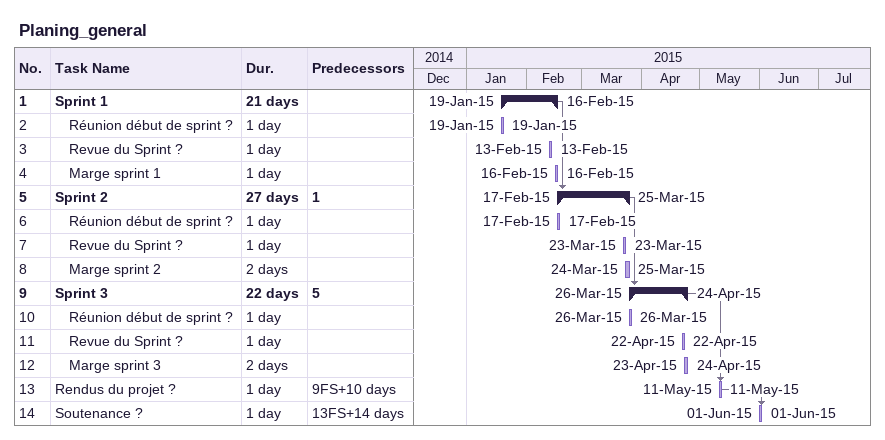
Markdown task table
Planing_general

| ID | Level | Task | Duration | Start | Finish | Predecessors |
|---|---|---|---|---|---|---|
| 1 | 1 | **Sprint 1** | 21d | 2015-01-19 | 2015-02-16 |  |
| 2 | 2 | Réunion début de sprint ? | 1d | 2015-01-19 | 2015-01-19 |  |
| 3 | 2 | Revue du Sprint ? | 1d | 2015-02-13 | 2015-02-13 |  |
| 4 | 2 | Marge sprint 1 | 1d | 2015-02-16 | 2015-02-16 |  |
| 5 | 1 | **Sprint 2** | 27d | 2015-02-17 | 2015-03-25 | 1 |
| 6 | 2 | Réunion début de sprint ? | 1d | 2015-02-17 | 2015-02-17 |  |
| 7 | 2 | Revue du Sprint ? | 1d | 2015-03-23 | 2015-03-23 |  |
| 8 | 2 | Marge sprint 2 | 2d | 2015-03-24 | 2015-03-25 |  |
| 9 | 1 | **Sprint 3** | 22d | 2015-03-26 | 2015-04-24 | 5 |
| 10 | 2 | Réunion début de sprint ? | 1d | 2015-03-26 | 2015-03-26 |  |
| 11 | 2 | Revue du Sprint ? | 1d | 2015-04-22 | 2015-04-22 |  |
| 12 | 2 | Marge sprint 3 | 2d | 2015-04-23 | 2015-04-24 |  |
| 13 | 1 | Rendus du projet ? | 1d | 2015-05-11 | 2015-05-11 | 9FS+10d |
| 14 | 1 | Soutenance ? | 1d | 2015-06-01 | 2015-06-01 | 13FS+14d |
